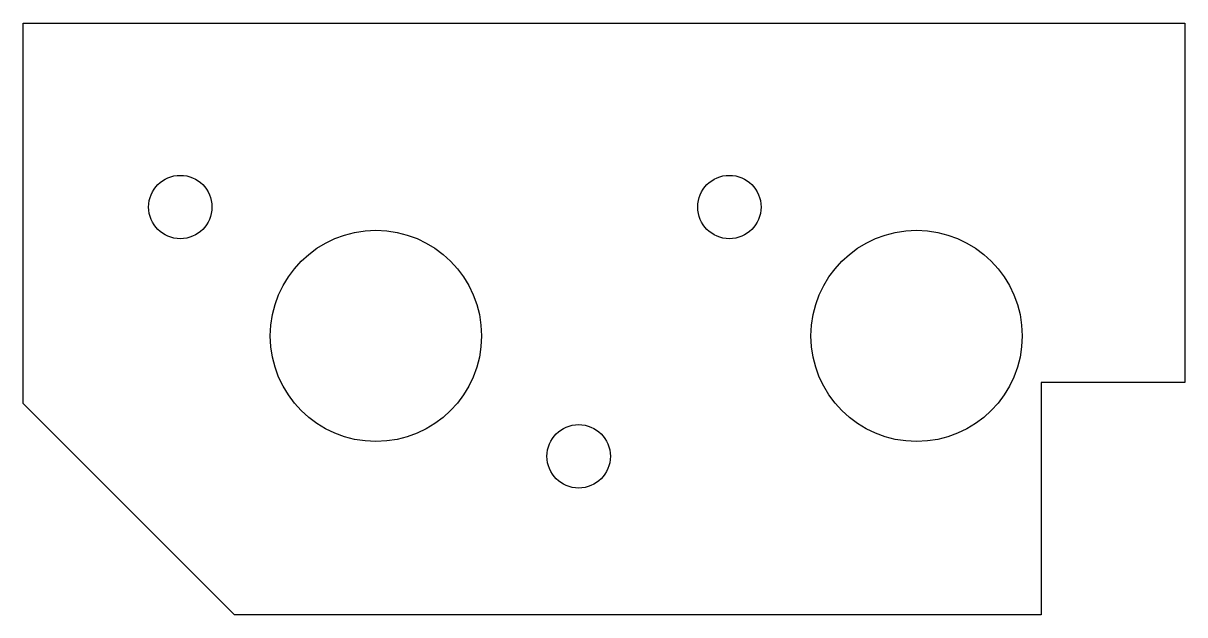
# Model space of a CAD drawing. Extents: x 0 to 55, y 0 to 28.
import ezdxf

# ---------------------------------------------------------------- set-up
doc = ezdxf.new("R2010")
doc.units = 0
doc.layers.get('0').update_dxf_attribs({"linetype": 'continuous'})

# ---------------------------------------------------------------- blocks, each defined once
blk = doc.blocks.new('PAD001')
at = {"color": 8}
for p, q in [((0, 10), (0, 28)), ((0, 28), (55, 28)), ((55, 28), (55, 11)), ((55, 11), (48.2, 11)), ((48.2, 11), (48.2, 0)), ((10, 0), (0, 10)), ((48.2, 0), (10, 0))]:
    blk.add_line(p, q, dxfattribs=at)
for centre, radius in [((7.437, 19.3), 1.5), ((33.437, 19.3), 1.5), ((16.7, 13.2), 5), ((42.3, 13.2), 5), ((26.3, 7.5), 1.5)]:
    blk.add_circle(centre, radius, dxfattribs=at)

msp = doc.modelspace()

# ---------------------------------------------------------------- block references
at = {"color": 8}
msp.add_blockref('PAD001', (0, 0), dxfattribs=at)

doc.saveas('drawing.dxf')
